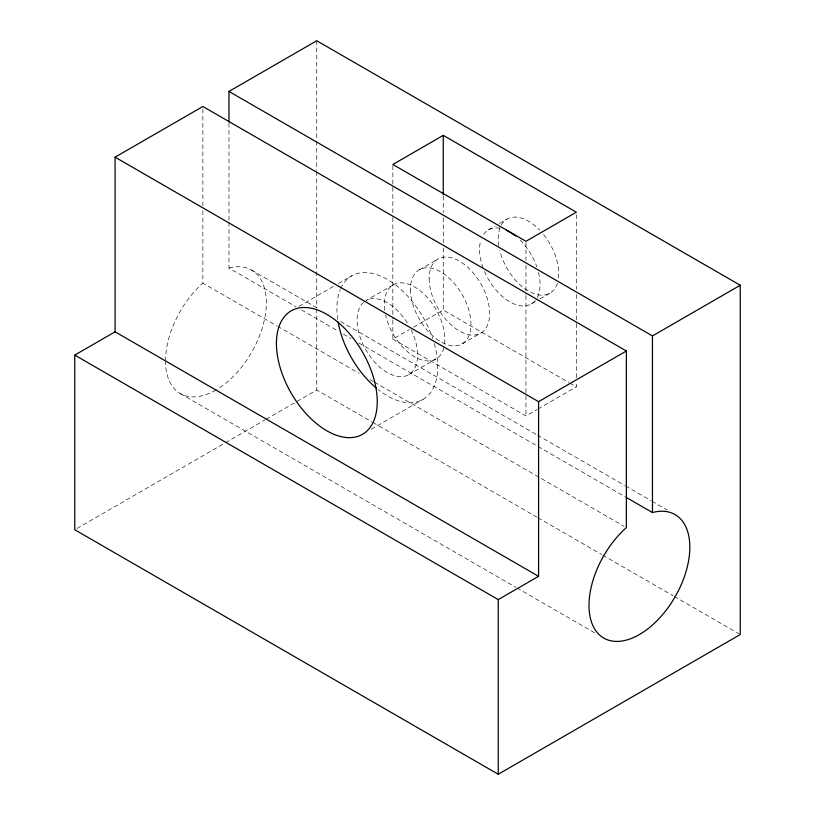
<?xml version="1.0" encoding="UTF-8"?>
<svg xmlns="http://www.w3.org/2000/svg" width="815" height="815" viewBox="0 0 815 815"><rect width="100%" height="100%" fill="white"/><g stroke="black" fill="none" stroke-linecap="round" stroke-linejoin="round"><path stroke-width="0.61" stroke-dasharray="4.08 3.06" d="M298.891 306.379L334.089 286.055M338.49 283.518L351.683 275.898M393.227 284.843L365.945 300.592A42.777 24.694 60 0 1 408.101 324.227M419.328 269.775L438.012 258.987M488.419 229.881L495.021 226.071M499.412 223.534L507.103 219.092M392.85 320.132L392.85 339.111L409.293 329.627M413.674 327.09L443.268 310.006L568.666 382.408M76.956 528.477L224.359 443.38M225.46 442.749L265.058 419.888M266.159 419.246L316.75 390.039L371.752 421.793M408.723 374.686L436.005 358.936M462.105 343.869L480.789 333.08M531.207 303.975L535.598 301.438M539.999 298.901L549.891 293.186M371.283 429.24L422.985 399.391M392.85 339.111L525.95 415.956L536.902 409.629M538.002 408.998L576.358 386.85L576.358 381.787M569.756 383.04L576.358 386.85M251.57 270.081L318.665 308.814M340.67 321.518L536.464 434.558M537.564 435.19L624.463 485.363M625.563 485.995L650.859 500.604M651.959 501.235L667.363 510.129M228.974 222.312L228.974 268.054L296.069 306.797M301.57 309.975L337.868 330.931M343.37 334.109L351.071 338.551M358.763 342.993L536.963 445.876M538.063 446.508L624.962 496.681M202.874 210.698L202.874 283.121L276.57 325.674M277.671 326.306L359.069 373.301M370.071 379.658L373.372 381.563M374.472 382.194L624.158 526.358M372.852 422.425L536.749 517.046M537.849 517.688L601.643 554.516M602.743 555.158L673.139 595.796M674.239 596.437L739.144 633.897M180.278 393.564L515.763 587.258M516.863 587.9L594.96 632.99M576.358 214.742L576.358 289.406M576.358 294.47L576.358 322.312M576.358 323.575L576.358 380.524M525.95 242.575L525.95 260.301M525.95 265.364L525.95 294.47M525.95 295.733L525.95 394.44M525.95 395.713L525.95 415.956M443.268 196.109L443.268 212.562M443.268 217.625L443.268 242.931M443.268 247.994L443.268 310.006M392.85 165.74L392.85 185.983M392.85 187.256L392.85 216.362M392.85 217.625L392.85 318.869M316.75 40.75L316.75 139.823M316.75 141.087L316.75 170.304M316.75 171.578L316.75 307.479M316.75 308.753L316.75 390.039M228.974 123.197L228.974 221.038M202.874 109.037L202.874 205.614M557.348 283.294A42.777 24.694 60 0 1 528.721 291.2A42.777 24.694 60 0 1 499.778 250.541M498.831 245.835A42.777 24.694 60 0 1 509.131 218.125A42.777 24.694 60 0 1 539.662 230.125M543.625 234.628A42.777 24.694 60 0 1 558.407 278.618M228.974 268.054A71.302 41.168 -60 0 1 265.965 309.955A71.302 41.168 -60 0 1 216.933 389.448M215.924 390.039A71.302 41.168 -60 0 1 165.516 362.186M165.506 360.933A71.302 41.168 -60 0 1 202.874 283.121M443.839 347.801A42.777 24.694 60 0 1 415.059 357.072A42.777 24.694 60 0 1 385.638 315.171M384.772 310.352A42.777 24.694 60 0 1 414.967 287.165A42.777 24.694 60 0 1 444.338 345.55M411.055 329.678A42.777 24.694 60 0 1 407.989 375.083A42.777 24.694 60 0 1 367.005 351.774A42.777 24.694 60 0 1 363.337 302.528M434.263 343.472A71.302 41.168 60 0 1 426.245 397.129A71.302 41.168 60 0 1 378.231 389.652M337.746 319.521A71.302 41.168 60 0 1 340.262 289.61M340.752 288.469A71.302 41.168 60 0 1 385.913 278.628A71.302 41.168 60 0 1 432.755 338.592M535.333 300.419A42.777 24.694 60 0 1 484.538 271.517M483.193 268.145A42.777 24.694 60 0 1 480.595 241.016M483.621 234.343A42.777 24.694 60 0 1 500.726 228.363M520.153 240.079A42.777 24.694 60 0 1 536.841 266.851M538.532 272.536A42.777 24.694 60 0 1 536.005 299.523M410.465 289.356A42.777 24.694 60 0 0 455.84 345.805A42.777 24.694 60 0 0 455.84 285.301A42.777 24.694 60 0 0 410.465 289.356M429.148 278.577A42.777 24.694 60 0 0 474.524 335.016A42.777 24.694 60 0 0 474.524 274.523A42.777 24.694 60 0 0 429.148 278.577"/><path stroke-width="1.22" d="M115.088 157.173L538.583 401.673L538.583 576.317L115.088 331.817L115.088 157.173L202.874 106.5L626.358 351L626.358 527.621A71.302 41.168 -60 0 0 598.108 633.55A71.302 41.168 -60 0 0 680.708 585.873A71.302 41.168 -60 0 0 652.458 512.553L652.458 335.933L228.974 91.433L228.974 121.924M228.974 91.433L316.75 40.75L740.244 285.25L740.244 634.539L498.25 774.25L74.756 529.75L74.756 355.106L115.088 331.817M443.268 135.361L392.85 164.467L525.95 241.311L576.358 212.206L443.268 135.361L443.268 194.846M538.583 401.673L626.358 351M652.458 335.933L740.244 285.25M74.756 355.106L498.25 599.606L538.583 576.317M626.063 497.313L652.458 512.553M498.25 599.606L498.25 774.25M376.245 388.032A71.302 41.168 60 0 1 338.154 322.057M506.431 230.268A42.777 24.694 60 0 1 515.722 236.085M276.417 343.461A71.302 41.168 60 0 0 352.039 437.543A71.302 41.168 60 0 0 352.039 336.707A71.302 41.168 60 0 0 276.417 343.461"/></g></svg>
